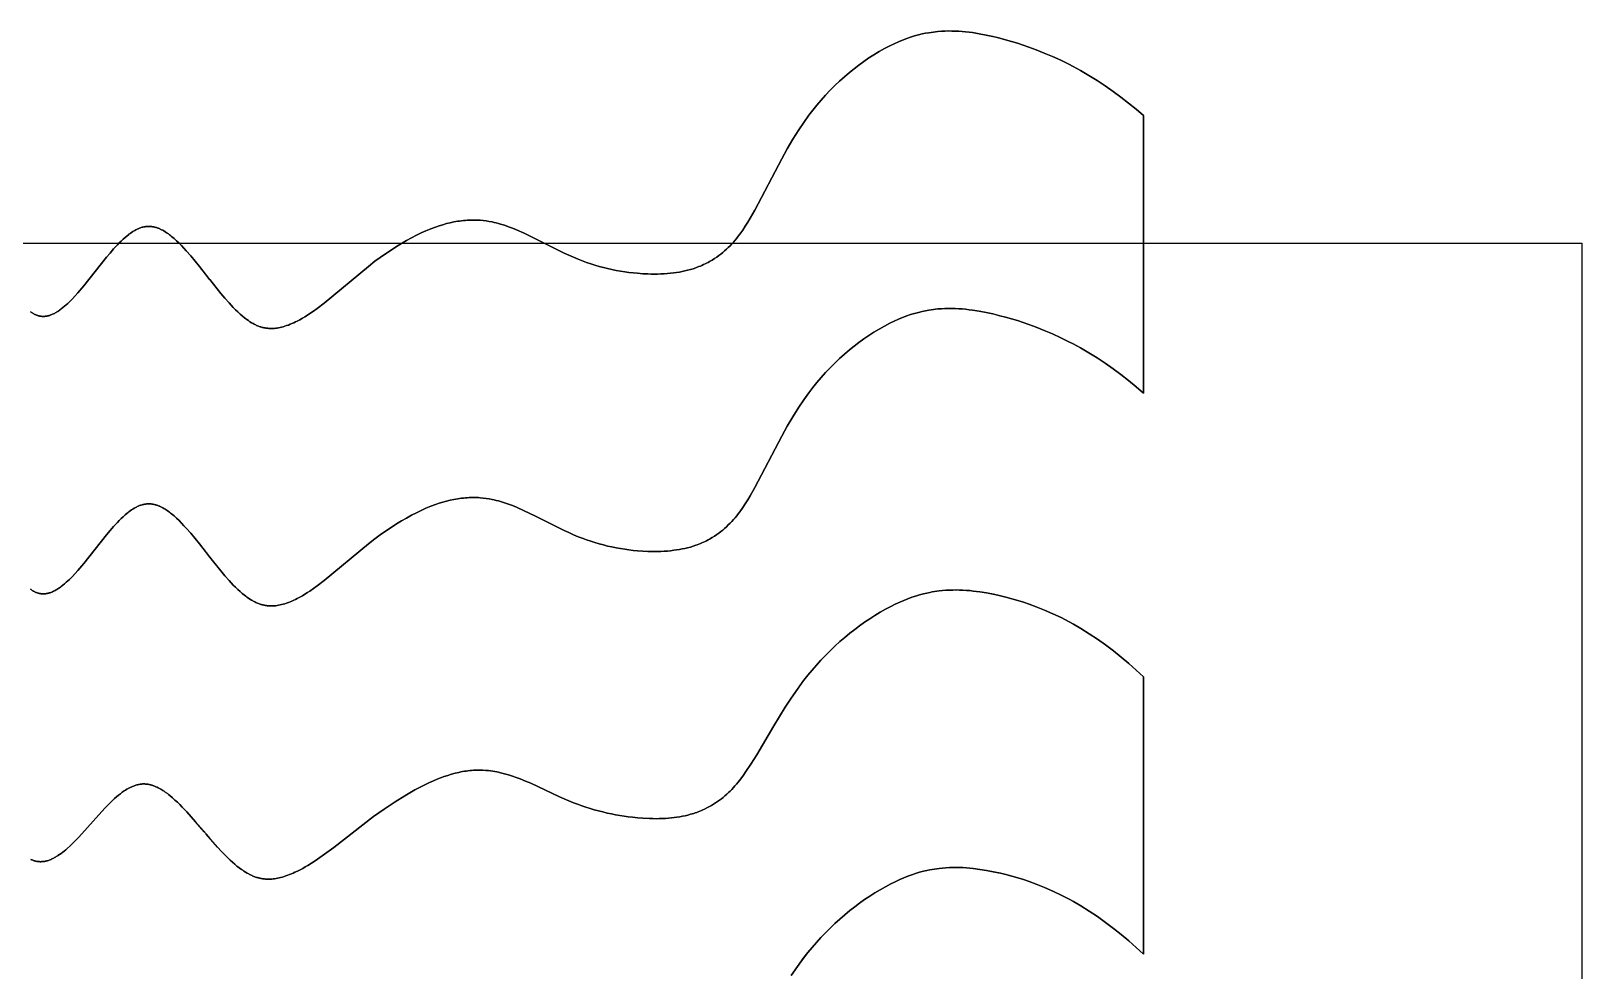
# Model space of a CAD drawing. Header units: feet. Extents: x 0 to 1.5, y 93.18 to 96.08.
# Drawn here: x 1.125 to 1.5, y 95.8239 to 96.0513 of the extents above; entities that cross this region are included whole.
import ezdxf

# ---------------------------------------------------------------- set-up
doc = ezdxf.new("R2010")
doc.units = ezdxf.units.FT
doc.header["$MEASUREMENT"] = 0
doc.layers.add('Default', color=7, linetype='Continuous', true_color=0x000000)

msp = doc.modelspace()

# ---------------------------------------------------------------- linework, layer by layer
at = {"layer": 'Default'}
for points in [[(1.12487, 95.98337), (1.125, 95.98327), (1.12514, 95.98318), (1.12527, 95.9831), (1.12541, 95.98301), (1.12554, 95.98293), (1.12565, 95.98287), (1.12578, 95.9828), (1.12591, 95.98274), (1.12604, 95.98268), (1.12618, 95.98262), (1.12631, 95.98256), (1.12645, 95.98251), (1.12659, 95.98246), (1.12673, 95.98242), (1.12683, 95.98239), (1.12694, 95.98237), (1.12704, 95.98234), (1.12715, 95.98232), (1.12726, 95.9823), (1.12737, 95.98229), (1.12747, 95.98227), (1.12758, 95.98226), (1.12769, 95.98225), (1.1278, 95.98225), (1.12791, 95.98225), (1.12802, 95.98225), (1.12812, 95.98225), (1.12823, 95.98226), (1.12834, 95.98226), (1.12845, 95.98227), (1.12856, 95.98229), (1.12867, 95.9823), (1.12878, 95.98232), (1.12888, 95.98234), (1.12899, 95.98236), (1.1291, 95.98238), (1.1292, 95.98241), (1.12931, 95.98244), (1.12941, 95.98247), (1.12952, 95.9825), (1.12962, 95.98253), (1.12982, 95.98261), (1.13003, 95.98268), (1.13023, 95.98277), (1.13044, 95.98287), (1.13065, 95.98297), (1.13086, 95.98308), (1.13107, 95.9832), (1.13128, 95.98333), (1.13149, 95.98346), (1.1317, 95.9836), (1.13191, 95.98374), (1.13211, 95.98389), (1.13232, 95.98404), (1.13273, 95.98436), (1.13313, 95.98469), (1.13352, 95.98504), (1.13391, 95.98539), (1.13428, 95.98575), (1.13501, 95.98648), (1.13568, 95.98721), (1.13631, 95.98791), (1.13776, 95.98962), (1.14326, 95.99654), (1.1441, 95.99755), (1.14498, 95.99856), (1.14588, 95.99954), (1.14634, 96.00001), (1.14681, 96.00047), (1.14728, 96.00091), (1.14775, 96.00133), (1.14822, 96.00173), (1.14845, 96.00192), (1.14869, 96.0021), (1.14899, 96.00233), (1.1493, 96.00254), (1.14962, 96.00275), (1.14995, 96.00295), (1.15013, 96.00305), (1.15031, 96.00315), (1.1505, 96.00325), (1.15069, 96.00334), (1.15088, 96.00343), (1.15107, 96.00351), (1.15126, 96.00359), (1.15146, 96.00366), (1.15166, 96.00373), (1.15186, 96.00379), (1.15206, 96.00385), (1.15226, 96.00389), (1.15247, 96.00393), (1.15257, 96.00395), (1.15268, 96.00397), (1.15278, 96.00398), (1.15289, 96.00399), (1.15299, 96.00401), (1.15317, 96.00402), (1.15332, 96.00402), (1.15348, 96.00403), (1.15363, 96.00402), (1.15379, 96.00402), (1.15394, 96.00401), (1.15409, 96.00399), (1.15425, 96.00397), (1.1544, 96.00395), (1.15456, 96.00392), (1.15472, 96.00389), (1.15488, 96.00385), (1.15504, 96.00381), (1.1552, 96.00376), (1.15535, 96.00372), (1.15551, 96.00366), (1.15566, 96.00361), (1.15581, 96.00355), (1.15596, 96.00349), (1.15611, 96.00343), (1.15626, 96.00336), (1.15655, 96.00322), (1.15684, 96.00307), (1.15712, 96.00291), (1.1574, 96.00274), (1.15768, 96.00257), (1.15795, 96.00238), (1.15822, 96.0022), (1.15848, 96.002), (1.15874, 96.00181), (1.15899, 96.0016), (1.1593, 96.00135), (1.1596, 96.00109), (1.16021, 96.00053), (1.16082, 95.99996), (1.16141, 95.99936), (1.16198, 95.99875), (1.16254, 95.99813), (1.16361, 95.9969), (1.1657, 95.99435), (1.16819, 95.99119), (1.16821, 95.99116), (1.16911, 95.99002), (1.17089, 95.9878), (1.17186, 95.98664), (1.17287, 95.9855), (1.17391, 95.98438), (1.17445, 95.98384), (1.17498, 95.98332), (1.17553, 95.98282), (1.17607, 95.98235), (1.17662, 95.9819), (1.1769, 95.98169), (1.17717, 95.98148), (1.17755, 95.98122), (1.17793, 95.98096), (1.17832, 95.98072), (1.17852, 95.9806), (1.17872, 95.98049), (1.17893, 95.98038), (1.17913, 95.98028), (1.17934, 95.98018), (1.17955, 95.98008), (1.17976, 95.97999), (1.17998, 95.97991), (1.18019, 95.97983), (1.18041, 95.97975), (1.18058, 95.9797), (1.18075, 95.97965), (1.18092, 95.9796), (1.18109, 95.97956), (1.18126, 95.97952), (1.18143, 95.97949), (1.1816, 95.97946), (1.18177, 95.97943), (1.18194, 95.9794), (1.18211, 95.97938), (1.18228, 95.97937), (1.18245, 95.97935), (1.18262, 95.97934), (1.18279, 95.97933), (1.18296, 95.97933), (1.18314, 95.97933), (1.18331, 95.97933), (1.18348, 95.97934), (1.18365, 95.97935), (1.18383, 95.97936), (1.18418, 95.97939), (1.18452, 95.97944), (1.18487, 95.9795), (1.18522, 95.97956), (1.18557, 95.97964), (1.18593, 95.97974), (1.18637, 95.97986), (1.18681, 95.98001), (1.18724, 95.98016), (1.18767, 95.98033), (1.1881, 95.98051), (1.18852, 95.9807), (1.18893, 95.9809), (1.18934, 95.9811), (1.18998, 95.98144), (1.1906, 95.98179), (1.19122, 95.98216), (1.19182, 95.98254), (1.19242, 95.98293), (1.1933, 95.98354), (1.19417, 95.98416), (1.19587, 95.98546), (1.20658, 95.99435), (1.20816, 95.99557), (1.20943, 95.99651), (1.21073, 95.99742), (1.21204, 95.9983), (1.21337, 95.99916), (1.21455, 95.99988), (1.21575, 96.00058), (1.21696, 96.00125), (1.21818, 96.00188), (1.21932, 96.00243), (1.22047, 96.00295), (1.22163, 96.00343), (1.22281, 96.00387), (1.22368, 96.00416), (1.22456, 96.00443), (1.22544, 96.00468), (1.22633, 96.0049), (1.22724, 96.00509), (1.22816, 96.00525), (1.22863, 96.00532), (1.22909, 96.00538), (1.22955, 96.00543), (1.23002, 96.00548), (1.23047, 96.00551), (1.23093, 96.00554), (1.23138, 96.00556), (1.23183, 96.00556), (1.23228, 96.00556), (1.23273, 96.00555), (1.23317, 96.00553), (1.23362, 96.0055), (1.23434, 96.00543), (1.23506, 96.00534), (1.23578, 96.00523), (1.23649, 96.00509), (1.23699, 96.00498), (1.23749, 96.00486), (1.23799, 96.00473), (1.23848, 96.00459), (1.23947, 96.00428), (1.24044, 96.00394), (1.24141, 96.00358), (1.24236, 96.00319), (1.24424, 96.00236), (1.24427, 96.00235), (1.24685, 96.00111), (1.25389, 95.99758), (1.25502, 95.99706), (1.25615, 95.99655), (1.25731, 95.99607), (1.25849, 95.99561), (1.25932, 95.9953), (1.26032, 95.99496), (1.26133, 95.99465), (1.26235, 95.99435), (1.26338, 95.99407), (1.26441, 95.99382), (1.26545, 95.99359), (1.26649, 95.99338), (1.26753, 95.9932), (1.26854, 95.99303), (1.26957, 95.99289), (1.27059, 95.99277), (1.27162, 95.99267), (1.27289, 95.99258), (1.27417, 95.99251), (1.27495, 95.99249), (1.27573, 95.99249), (1.27651, 95.9925), (1.27729, 95.99252), (1.27808, 95.99256), (1.27886, 95.99262), (1.27964, 95.99269), (1.28041, 95.99278), (1.28108, 95.99287), (1.28176, 95.99298), (1.28243, 95.99311), (1.2831, 95.99325), (1.28376, 95.99341), (1.28442, 95.99359), (1.28508, 95.99378), (1.28572, 95.994), (1.2861, 95.99413), (1.28648, 95.99428), (1.28686, 95.99443), (1.28723, 95.99459), (1.28761, 95.99476), (1.28797, 95.99493), (1.28834, 95.99511), (1.2887, 95.9953), (1.28906, 95.9955), (1.28968, 95.99586), (1.29028, 95.99624), (1.2908, 95.99658), (1.29129, 95.99694), (1.29178, 95.99731), (1.29225, 95.99769), (1.29271, 95.99809), (1.29316, 95.99849), (1.29359, 95.99891), (1.29402, 95.99933), (1.29443, 95.99977), (1.29484, 96.00022), (1.29523, 96.00068), (1.29562, 96.00114), (1.296, 96.00162), (1.29636, 96.0021), (1.29708, 96.0031), (1.29771, 96.00404), (1.29832, 96.005), (1.29891, 96.00597), (1.30004, 96.00796), (1.30651, 96.02038), (1.30784, 96.02277), (1.3092, 96.02509), (1.31063, 96.02738), (1.31183, 96.02917), (1.31306, 96.03089), (1.31401, 96.03214), (1.315, 96.03337), (1.31603, 96.03458), (1.3171, 96.03577), (1.3182, 96.03693), (1.31932, 96.03806), (1.32048, 96.03915), (1.32166, 96.04022), (1.32286, 96.04125), (1.324, 96.04216), (1.32516, 96.04305), (1.32634, 96.04392), (1.32755, 96.04475), (1.32879, 96.04554), (1.33004, 96.0463), (1.33132, 96.04702), (1.33261, 96.04769), (1.33367, 96.0482), (1.33475, 96.04868), (1.33574, 96.04909), (1.33674, 96.04947), (1.33767, 96.04978), (1.3386, 96.05007), (1.33955, 96.05033), (1.3405, 96.05056), (1.34127, 96.05072), (1.34205, 96.05086), (1.34261, 96.05095), (1.34317, 96.05103), (1.34373, 96.0511), (1.34429, 96.05115), (1.34513, 96.05122), (1.34596, 96.05126), (1.3468, 96.05128), (1.34763, 96.05127), (1.34847, 96.05125), (1.3493, 96.05121), (1.35014, 96.05115), (1.35097, 96.05108), (1.3518, 96.05098), (1.35263, 96.05088), (1.35428, 96.05062), (1.35592, 96.0503), (1.35793, 96.04986), (1.35928, 96.04953), (1.36063, 96.04917), (1.36206, 96.04877), (1.36348, 96.04833), (1.36488, 96.04787), (1.36628, 96.04739), (1.36799, 96.04676), (1.37, 96.04595), (1.37199, 96.0451), (1.37396, 96.04419), (1.37591, 96.04324), (1.37695, 96.0427), (1.37874, 96.04172), (1.38075, 96.04055), (1.38274, 96.03932), (1.38471, 96.03803), (1.38663, 96.03668), (1.38853, 96.03528), (1.39038, 96.03384), (1.39219, 96.03235), (1.39395, 96.03083)], [(1.39395, 96.03083), (1.39219, 96.03235), (1.39038, 96.03384), (1.38853, 96.03528), (1.38663, 96.03668), (1.38471, 96.03803), (1.38274, 96.03932), (1.38075, 96.04055), (1.37874, 96.04172), (1.37695, 96.0427), (1.37591, 96.04324), (1.37396, 96.04419), (1.37199, 96.0451), (1.37, 96.04595), (1.36799, 96.04676), (1.36628, 96.04739), (1.36488, 96.04787), (1.36348, 96.04833), (1.36206, 96.04877), (1.36063, 96.04917), (1.35928, 96.04953), (1.35755, 96.04995), (1.35592, 96.0503), (1.35428, 96.05062), (1.35263, 96.05088), (1.3518, 96.05098), (1.35097, 96.05108), (1.35014, 96.05115), (1.3493, 96.05121), (1.34847, 96.05125), (1.34763, 96.05127), (1.3468, 96.05128), (1.34596, 96.05126), (1.34513, 96.05122), (1.34429, 96.05115), (1.34373, 96.0511), (1.34317, 96.05103), (1.34261, 96.05095), (1.34205, 96.05086), (1.34127, 96.05072), (1.3405, 96.05056), (1.33955, 96.05033), (1.3386, 96.05007), (1.33767, 96.04978), (1.33674, 96.04947), (1.33574, 96.04909), (1.33475, 96.04868), (1.33367, 96.0482), (1.33261, 96.04769), (1.33132, 96.04702), (1.33004, 96.0463), (1.32879, 96.04554), (1.32755, 96.04475), (1.32634, 96.04392), (1.32516, 96.04305), (1.324, 96.04216), (1.32286, 96.04125), (1.32166, 96.04022), (1.32048, 96.03915), (1.31932, 96.03806), (1.3182, 96.03693), (1.3171, 96.03577), (1.31603, 96.03458), (1.315, 96.03337), (1.31401, 96.03214), (1.31306, 96.03089), (1.31183, 96.02917), (1.31063, 96.02738), (1.3092, 96.02509), (1.30784, 96.02277), (1.30651, 96.02038), (1.30004, 96.00796), (1.29891, 96.00597), (1.29832, 96.005), (1.29771, 96.00404), (1.29708, 96.0031), (1.29636, 96.0021), (1.296, 96.00162), (1.29562, 96.00114), (1.29523, 96.00068), (1.29484, 96.00022), (1.29443, 95.99977), (1.29402, 95.99933), (1.29359, 95.99891), (1.29316, 95.99849), (1.29271, 95.99809), (1.29225, 95.99769), (1.29178, 95.99731), (1.29129, 95.99694), (1.2908, 95.99658), (1.29028, 95.99624), (1.28968, 95.99586), (1.28906, 95.9955), (1.2887, 95.9953), (1.28834, 95.99511), (1.28797, 95.99493), (1.28761, 95.99476), (1.28723, 95.99459), (1.28686, 95.99443), (1.28648, 95.99428), (1.2861, 95.99413), (1.28572, 95.994), (1.28508, 95.99378), (1.28442, 95.99359), (1.28376, 95.99341), (1.2831, 95.99325), (1.28243, 95.99311), (1.28176, 95.99298), (1.28108, 95.99287), (1.28041, 95.99278), (1.27964, 95.99269), (1.27886, 95.99262), (1.27808, 95.99256), (1.27729, 95.99252), (1.27651, 95.9925), (1.27573, 95.99249), (1.27495, 95.99249), (1.27417, 95.99251), (1.27289, 95.99258), (1.27162, 95.99267), (1.27059, 95.99277), (1.26957, 95.99289), (1.26854, 95.99303), (1.26753, 95.9932), (1.26649, 95.99338), (1.26545, 95.99359), (1.26441, 95.99382), (1.26338, 95.99407), (1.26235, 95.99435), (1.26133, 95.99465), (1.26032, 95.99496), (1.25932, 95.9953), (1.25849, 95.99561), (1.25731, 95.99607), (1.25615, 95.99655), (1.25502, 95.99706), (1.25389, 95.99758), (1.24685, 96.00111), (1.24427, 96.00235), (1.24424, 96.00236), (1.24236, 96.00319), (1.24141, 96.00358), (1.24044, 96.00394), (1.23947, 96.00428), (1.23848, 96.00459), (1.23799, 96.00473), (1.23749, 96.00486), (1.23699, 96.00498), (1.23649, 96.00509), (1.23578, 96.00523), (1.23506, 96.00534), (1.23434, 96.00543), (1.23362, 96.0055), (1.23317, 96.00553), (1.23273, 96.00555), (1.23228, 96.00556), (1.23183, 96.00556), (1.23138, 96.00556), (1.23093, 96.00554), (1.23047, 96.00551), (1.23002, 96.00548), (1.22955, 96.00543), (1.22909, 96.00538), (1.22863, 96.00532), (1.22816, 96.00525), (1.22724, 96.00509), (1.22633, 96.0049), (1.22544, 96.00468), (1.22456, 96.00443), (1.22368, 96.00416), (1.22281, 96.00387), (1.22163, 96.00343), (1.22047, 96.00295), (1.21932, 96.00243), (1.21818, 96.00188), (1.21696, 96.00125), (1.21575, 96.00058), (1.21455, 95.99988), (1.21337, 95.99916), (1.21204, 95.9983), (1.21073, 95.99742), (1.20943, 95.99651), (1.20816, 95.99557), (1.20658, 95.99435), (1.19587, 95.98546), (1.19417, 95.98416), (1.1933, 95.98354), (1.19242, 95.98293), (1.19182, 95.98254), (1.19122, 95.98216), (1.1906, 95.98179), (1.18998, 95.98144), (1.18934, 95.9811), (1.18893, 95.9809), (1.18852, 95.9807), (1.1881, 95.98051), (1.18767, 95.98033), (1.18724, 95.98016), (1.18681, 95.98001), (1.18637, 95.97986), (1.18593, 95.97974), (1.18557, 95.97964), (1.18522, 95.97956), (1.18487, 95.9795), (1.18452, 95.97944), (1.18418, 95.97939), (1.18383, 95.97936), (1.18365, 95.97935), (1.18348, 95.97934), (1.18331, 95.97933), (1.18314, 95.97933), (1.18296, 95.97933), (1.18279, 95.97933), (1.18262, 95.97934), (1.18245, 95.97935), (1.18228, 95.97937), (1.18211, 95.97938), (1.18194, 95.9794), (1.18177, 95.97943), (1.1816, 95.97946), (1.18143, 95.97949), (1.18126, 95.97952), (1.18109, 95.97956), (1.18092, 95.9796), (1.18075, 95.97965), (1.18058, 95.9797), (1.18041, 95.97975), (1.18019, 95.97983), (1.17998, 95.97991), (1.17976, 95.97999), (1.17955, 95.98008), (1.17934, 95.98018), (1.17913, 95.98028), (1.17893, 95.98038), (1.17872, 95.98049), (1.17852, 95.9806), (1.17832, 95.98072), (1.17793, 95.98096), (1.17755, 95.98122), (1.17717, 95.98148), (1.1769, 95.98169), (1.17662, 95.9819), (1.17607, 95.98235), (1.17553, 95.98282), (1.17498, 95.98332), (1.17445, 95.98384), (1.17391, 95.98438), (1.17287, 95.9855), (1.17186, 95.98664), (1.17089, 95.9878), (1.16821, 95.99116), (1.16819, 95.99119), (1.16774, 95.99176), (1.1657, 95.99435), (1.16361, 95.9969), (1.16254, 95.99813), (1.16198, 95.99875), (1.16141, 95.99936), (1.16082, 95.99996), (1.16021, 96.00053), (1.1596, 96.00109), (1.1593, 96.00135), (1.15899, 96.0016), (1.15874, 96.00181), (1.15848, 96.002), (1.15822, 96.0022), (1.15795, 96.00238), (1.15768, 96.00257), (1.1574, 96.00274), (1.15712, 96.00291), (1.15684, 96.00307), (1.15655, 96.00322), (1.15626, 96.00336), (1.15611, 96.00343), (1.15596, 96.00349), (1.15581, 96.00355), (1.15566, 96.00361), (1.15551, 96.00366), (1.15535, 96.00372), (1.1552, 96.00376), (1.15504, 96.00381), (1.15488, 96.00385), (1.15472, 96.00389), (1.15456, 96.00392), (1.1544, 96.00395), (1.15425, 96.00397), (1.15409, 96.00399), (1.15394, 96.00401), (1.15379, 96.00402), (1.15363, 96.00402), (1.15348, 96.00403), (1.15332, 96.00402), (1.15317, 96.00402), (1.15299, 96.00401), (1.15289, 96.00399), (1.15278, 96.00398), (1.15268, 96.00397), (1.15257, 96.00395), (1.15247, 96.00393), (1.15226, 96.00389), (1.15206, 96.00385), (1.15186, 96.00379), (1.15166, 96.00373), (1.15146, 96.00366), (1.15126, 96.00359), (1.15107, 96.00351), (1.15088, 96.00343), (1.15069, 96.00334), (1.1505, 96.00325), (1.15031, 96.00315), (1.15013, 96.00305), (1.14995, 96.00295), (1.14962, 96.00275), (1.1493, 96.00254), (1.14899, 96.00233), (1.14869, 96.0021), (1.14845, 96.00192), (1.14822, 96.00173), (1.14775, 96.00133), (1.14728, 96.00091), (1.14681, 96.00047), (1.14634, 96.00001), (1.14588, 95.99954), (1.14498, 95.99856), (1.1441, 95.99755), (1.14326, 95.99654), (1.13776, 95.98962), (1.13631, 95.98791), (1.13568, 95.98721), (1.13501, 95.98648), (1.13428, 95.98575), (1.13391, 95.98539), (1.13352, 95.98504), (1.13313, 95.98469), (1.13273, 95.98436), (1.13232, 95.98404), (1.13211, 95.98389), (1.13191, 95.98374), (1.1317, 95.9836), (1.13149, 95.98346), (1.13128, 95.98333), (1.13107, 95.9832), (1.13086, 95.98308), (1.13065, 95.98297), (1.13044, 95.98287), (1.13023, 95.98277), (1.13003, 95.98268), (1.12982, 95.98261), (1.12962, 95.98253), (1.12952, 95.9825), (1.12941, 95.98247), (1.12931, 95.98244), (1.1292, 95.98241), (1.1291, 95.98238), (1.12899, 95.98236), (1.12888, 95.98234), (1.12878, 95.98232), (1.12867, 95.9823), (1.12856, 95.98229), (1.12845, 95.98227), (1.12834, 95.98226), (1.12823, 95.98226), (1.12812, 95.98225), (1.12802, 95.98225), (1.12791, 95.98225), (1.1278, 95.98225), (1.12769, 95.98225), (1.12758, 95.98226), (1.12747, 95.98227), (1.12737, 95.98229), (1.12726, 95.9823), (1.12715, 95.98232), (1.12704, 95.98234), (1.12694, 95.98237), (1.12683, 95.98239), (1.12673, 95.98242), (1.12659, 95.98246), (1.12645, 95.98251), (1.12631, 95.98256), (1.12618, 95.98262), (1.12604, 95.98268), (1.12591, 95.98274), (1.12578, 95.9828), (1.12565, 95.98287), (1.12554, 95.98293), (1.12541, 95.98301), (1.12527, 95.9831), (1.12514, 95.98318), (1.125, 95.98327), (1.12487, 95.98337)], [(1.39395, 95.96371), (1.39395, 96.03083)], [(1.39395, 96.03083), (1.39395, 95.96371)], [(1.12487, 95.91625), (1.125, 95.91616), (1.12514, 95.91607), (1.12527, 95.91598), (1.12541, 95.9159), (1.12554, 95.91582), (1.12565, 95.91576), (1.12578, 95.91569), (1.12591, 95.91563), (1.12604, 95.91556), (1.12618, 95.9155), (1.12631, 95.91545), (1.12645, 95.9154), (1.12659, 95.91535), (1.12673, 95.91531), (1.12683, 95.91528), (1.12694, 95.91525), (1.12704, 95.91523), (1.12715, 95.91521), (1.12726, 95.91519), (1.12737, 95.91517), (1.12747, 95.91516), (1.12758, 95.91515), (1.12769, 95.91514), (1.1278, 95.91514), (1.12791, 95.91513), (1.12802, 95.91513), (1.12812, 95.91514), (1.12823, 95.91514), (1.12834, 95.91515), (1.12845, 95.91516), (1.12856, 95.91517), (1.12867, 95.91519), (1.12878, 95.91521), (1.12888, 95.91523), (1.12899, 95.91525), (1.1291, 95.91527), (1.1292, 95.9153), (1.12931, 95.91533), (1.12941, 95.91536), (1.12952, 95.91539), (1.12962, 95.91542), (1.12982, 95.91549), (1.13003, 95.91557), (1.13023, 95.91566), (1.13044, 95.91575), (1.13065, 95.91586), (1.13086, 95.91597), (1.13107, 95.91609), (1.13128, 95.91622), (1.13149, 95.91635), (1.1317, 95.91649), (1.13191, 95.91663), (1.13211, 95.91678), (1.13232, 95.91693), (1.13273, 95.91725), (1.13313, 95.91758), (1.13352, 95.91793), (1.13391, 95.91828), (1.13428, 95.91864), (1.13501, 95.91937), (1.13568, 95.9201), (1.13631, 95.92079), (1.13776, 95.92251), (1.14326, 95.92943), (1.1441, 95.93044), (1.14498, 95.93144), (1.14588, 95.93243), (1.14634, 95.9329), (1.14681, 95.93336), (1.14728, 95.9338), (1.14775, 95.93422), (1.14822, 95.93462), (1.14845, 95.93481), (1.14869, 95.93499), (1.14899, 95.93521), (1.1493, 95.93543), (1.14962, 95.93564), (1.14995, 95.93584), (1.15013, 95.93594), (1.15031, 95.93604), (1.1505, 95.93614), (1.15069, 95.93623), (1.15088, 95.93632), (1.15107, 95.9364), (1.15126, 95.93648), (1.15146, 95.93655), (1.15166, 95.93662), (1.15186, 95.93668), (1.15206, 95.93673), (1.15226, 95.93678), (1.15247, 95.93682), (1.15257, 95.93684), (1.15268, 95.93686), (1.15278, 95.93687), (1.15289, 95.93688), (1.15299, 95.93689), (1.15317, 95.93691), (1.15332, 95.93691), (1.15348, 95.93691), (1.15363, 95.93691), (1.15379, 95.9369), (1.15394, 95.93689), (1.15409, 95.93688), (1.15425, 95.93686), (1.1544, 95.93684), (1.15456, 95.93681), (1.15472, 95.93677), (1.15488, 95.93674), (1.15504, 95.9367), (1.1552, 95.93665), (1.15535, 95.9366), (1.15551, 95.93655), (1.15566, 95.9365), (1.15581, 95.93644), (1.15596, 95.93638), (1.15611, 95.93631), (1.15626, 95.93625), (1.15655, 95.93611), (1.15684, 95.93595), (1.15712, 95.9358), (1.1574, 95.93563), (1.15768, 95.93545), (1.15795, 95.93527), (1.15822, 95.93508), (1.15848, 95.93489), (1.15874, 95.93469), (1.15899, 95.93449), (1.1593, 95.93424), (1.1596, 95.93397), (1.16021, 95.93342), (1.16082, 95.93284), (1.16141, 95.93225), (1.16198, 95.93163), (1.16254, 95.93102), (1.16361, 95.92979), (1.1657, 95.92724), (1.16819, 95.92408), (1.16821, 95.92405), (1.16911, 95.92291), (1.17089, 95.92068), (1.17186, 95.91953), (1.17287, 95.91838), (1.17391, 95.91727), (1.17445, 95.91673), (1.17498, 95.91621), (1.17553, 95.91571), (1.17607, 95.91524), (1.17662, 95.91479), (1.1769, 95.91458), (1.17717, 95.91437), (1.17755, 95.91411), (1.17793, 95.91385), (1.17832, 95.91361), (1.17852, 95.91349), (1.17872, 95.91338), (1.17893, 95.91327), (1.17913, 95.91317), (1.17934, 95.91307), (1.17955, 95.91297), (1.17976, 95.91288), (1.17998, 95.91279), (1.18019, 95.91271), (1.18041, 95.91264), (1.18058, 95.91259), (1.18075, 95.91254), (1.18092, 95.91249), (1.18109, 95.91245), (1.18126, 95.91241), (1.18143, 95.91237), (1.1816, 95.91234), (1.18177, 95.91232), (1.18194, 95.91229), (1.18211, 95.91227), (1.18228, 95.91225), (1.18245, 95.91224), (1.18262, 95.91223), (1.18279, 95.91222), (1.18296, 95.91222), (1.18314, 95.91222), (1.18331, 95.91222), (1.18348, 95.91223), (1.18365, 95.91223), (1.18383, 95.91225), (1.18418, 95.91228), (1.18452, 95.91233), (1.18487, 95.91238), (1.18522, 95.91245), (1.18557, 95.91253), (1.18593, 95.91262), (1.18637, 95.91275), (1.18681, 95.91289), (1.18724, 95.91305), (1.18767, 95.91322), (1.1881, 95.9134), (1.18852, 95.91359), (1.18893, 95.91379), (1.18934, 95.91399), (1.18998, 95.91433), (1.1906, 95.91468), (1.19122, 95.91505), (1.19182, 95.91543), (1.19242, 95.91582), (1.1933, 95.91642), (1.19417, 95.91705), (1.19587, 95.91835), (1.20658, 95.92724), (1.20816, 95.92846), (1.20943, 95.9294), (1.21073, 95.93031), (1.21204, 95.93119), (1.21337, 95.93204), (1.21455, 95.93277), (1.21575, 95.93346), (1.21696, 95.93413), (1.21818, 95.93477), (1.21932, 95.93532), (1.22047, 95.93584), (1.22163, 95.93632), (1.22281, 95.93676), (1.22368, 95.93705), (1.22456, 95.93732), (1.22544, 95.93756), (1.22633, 95.93778), (1.22724, 95.93798), (1.22816, 95.93814), (1.22863, 95.93821), (1.22909, 95.93827), (1.22955, 95.93832), (1.23002, 95.93837), (1.23047, 95.9384), (1.23093, 95.93843), (1.23138, 95.93844), (1.23183, 95.93845), (1.23228, 95.93845), (1.23273, 95.93844), (1.23317, 95.93842), (1.23362, 95.93839), (1.23434, 95.93832), (1.23506, 95.93823), (1.23578, 95.93812), (1.23649, 95.93798), (1.23699, 95.93787), (1.23749, 95.93775), (1.23799, 95.93762), (1.23848, 95.93748), (1.23947, 95.93717), (1.24044, 95.93683), (1.24141, 95.93647), (1.24236, 95.93608), (1.24424, 95.93525), (1.24427, 95.93524), (1.24685, 95.934), (1.25389, 95.93047), (1.25502, 95.92995), (1.25615, 95.92944), (1.25731, 95.92896), (1.25849, 95.92849), (1.25932, 95.92819), (1.26032, 95.92785), (1.26133, 95.92753), (1.26235, 95.92724), (1.26338, 95.92696), (1.26441, 95.92671), (1.26545, 95.92648), (1.26649, 95.92627), (1.26753, 95.92608), (1.26854, 95.92592), (1.26957, 95.92578), (1.27059, 95.92566), (1.27162, 95.92556), (1.27289, 95.92546), (1.27417, 95.9254), (1.27495, 95.92538), (1.27573, 95.92538), (1.27651, 95.92538), (1.27729, 95.92541), (1.27808, 95.92545), (1.27886, 95.9255), (1.27964, 95.92558), (1.28041, 95.92567), (1.28108, 95.92576), (1.28176, 95.92587), (1.28243, 95.926), (1.2831, 95.92614), (1.28376, 95.9263), (1.28442, 95.92647), (1.28508, 95.92667), (1.28572, 95.92688), (1.2861, 95.92702), (1.28648, 95.92716), (1.28686, 95.92732), (1.28723, 95.92748), (1.28761, 95.92764), (1.28797, 95.92782), (1.28834, 95.928), (1.2887, 95.92819), (1.28906, 95.92839), (1.28968, 95.92874), (1.29028, 95.92912), (1.2908, 95.92947), (1.29129, 95.92983), (1.29178, 95.9302), (1.29225, 95.93058), (1.29271, 95.93097), (1.29316, 95.93138), (1.29359, 95.9318), (1.29402, 95.93222), (1.29443, 95.93266), (1.29484, 95.93311), (1.29523, 95.93356), (1.29562, 95.93403), (1.296, 95.93451), (1.29636, 95.93499), (1.29708, 95.93599), (1.29771, 95.93693), (1.29832, 95.93788), (1.29891, 95.93885), (1.30004, 95.94084), (1.30651, 95.95327), (1.30784, 95.95566), (1.3092, 95.95798), (1.31063, 95.96026), (1.31183, 95.96206), (1.31306, 95.96377), (1.31401, 95.96503), (1.315, 95.96626), (1.31603, 95.96747), (1.3171, 95.96866), (1.3182, 95.96982), (1.31932, 95.97094), (1.32048, 95.97204), (1.32166, 95.97311), (1.32286, 95.97414), (1.324, 95.97505), (1.32516, 95.97594), (1.32634, 95.9768), (1.32755, 95.97763), (1.32879, 95.97843), (1.33004, 95.97919), (1.33132, 95.97991), (1.33261, 95.98058), (1.33367, 95.98109), (1.33475, 95.98157), (1.33574, 95.98198), (1.33674, 95.98235), (1.33767, 95.98267), (1.3386, 95.98296), (1.33955, 95.98322), (1.3405, 95.98345), (1.34127, 95.98361), (1.34205, 95.98375), (1.34261, 95.98384), (1.34317, 95.98392), (1.34373, 95.98398), (1.34429, 95.98404), (1.34513, 95.9841), (1.34596, 95.98414), (1.3468, 95.98416), (1.34763, 95.98416), (1.34847, 95.98414), (1.3493, 95.9841), (1.35014, 95.98404), (1.35097, 95.98396), (1.3518, 95.98387), (1.35263, 95.98376), (1.35428, 95.9835), (1.35592, 95.98319), (1.35793, 95.98275), (1.35928, 95.98242), (1.36063, 95.98206), (1.36206, 95.98165), (1.36348, 95.98122), (1.36488, 95.98076), (1.36628, 95.98027), (1.36799, 95.97964), (1.37, 95.97884), (1.37199, 95.97799), (1.37396, 95.97708), (1.37591, 95.97612), (1.37695, 95.97559), (1.37874, 95.97461), (1.38075, 95.97344), (1.38274, 95.9722), (1.38471, 95.97091), (1.38663, 95.96957), (1.38853, 95.96817), (1.39038, 95.96673), (1.39219, 95.96524), (1.39395, 95.96371)], [(1.39395, 95.96371), (1.39219, 95.96524), (1.39038, 95.96673), (1.38853, 95.96817), (1.38663, 95.96957), (1.38471, 95.97091), (1.38274, 95.9722), (1.38075, 95.97344), (1.37874, 95.97461), (1.37695, 95.97559), (1.37591, 95.97612), (1.37396, 95.97708), (1.37199, 95.97799), (1.37, 95.97884), (1.36799, 95.97964), (1.36628, 95.98027), (1.36488, 95.98076), (1.36348, 95.98122), (1.36206, 95.98165), (1.36063, 95.98206), (1.35928, 95.98242), (1.35755, 95.98284), (1.35592, 95.98319), (1.35428, 95.9835), (1.35263, 95.98376), (1.3518, 95.98387), (1.35097, 95.98396), (1.35014, 95.98404), (1.3493, 95.9841), (1.34847, 95.98414), (1.34763, 95.98416), (1.3468, 95.98416), (1.34596, 95.98414), (1.34513, 95.9841), (1.34429, 95.98404), (1.34373, 95.98398), (1.34317, 95.98392), (1.34261, 95.98384), (1.34205, 95.98375), (1.34127, 95.98361), (1.3405, 95.98345), (1.33955, 95.98322), (1.3386, 95.98296), (1.33767, 95.98267), (1.33674, 95.98235), (1.33574, 95.98198), (1.33475, 95.98157), (1.33367, 95.98109), (1.33261, 95.98058), (1.33132, 95.97991), (1.33004, 95.97919), (1.32879, 95.97843), (1.32755, 95.97763), (1.32634, 95.9768), (1.32516, 95.97594), (1.324, 95.97505), (1.32286, 95.97414), (1.32166, 95.97311), (1.32048, 95.97204), (1.31932, 95.97094), (1.3182, 95.96982), (1.3171, 95.96866), (1.31603, 95.96747), (1.315, 95.96626), (1.31401, 95.96503), (1.31306, 95.96377), (1.31183, 95.96206), (1.31063, 95.96026), (1.3092, 95.95798), (1.30784, 95.95566), (1.30651, 95.95327), (1.30004, 95.94084), (1.29891, 95.93885), (1.29832, 95.93788), (1.29771, 95.93693), (1.29708, 95.93599), (1.29636, 95.93499), (1.296, 95.93451), (1.29562, 95.93403), (1.29523, 95.93356), (1.29484, 95.93311), (1.29443, 95.93266), (1.29402, 95.93222), (1.29359, 95.9318), (1.29316, 95.93138), (1.29271, 95.93097), (1.29225, 95.93058), (1.29178, 95.9302), (1.29129, 95.92983), (1.2908, 95.92947), (1.29028, 95.92912), (1.28968, 95.92874), (1.28906, 95.92839), (1.2887, 95.92819), (1.28834, 95.928), (1.28797, 95.92782), (1.28761, 95.92764), (1.28723, 95.92748), (1.28686, 95.92732), (1.28648, 95.92716), (1.2861, 95.92702), (1.28572, 95.92688), (1.28508, 95.92667), (1.28442, 95.92647), (1.28376, 95.9263), (1.2831, 95.92614), (1.28243, 95.926), (1.28176, 95.92587), (1.28108, 95.92576), (1.28041, 95.92567), (1.27964, 95.92558), (1.27886, 95.9255), (1.27808, 95.92545), (1.27729, 95.92541), (1.27651, 95.92538), (1.27573, 95.92538), (1.27495, 95.92538), (1.27417, 95.9254), (1.27289, 95.92546), (1.27162, 95.92556), (1.27059, 95.92566), (1.26957, 95.92578), (1.26854, 95.92592), (1.26753, 95.92608), (1.26649, 95.92627), (1.26545, 95.92648), (1.26441, 95.92671), (1.26338, 95.92696), (1.26235, 95.92724), (1.26133, 95.92753), (1.26032, 95.92785), (1.25932, 95.92819), (1.25849, 95.92849), (1.25731, 95.92896), (1.25615, 95.92944), (1.25502, 95.92995), (1.25389, 95.93047), (1.24685, 95.934), (1.24427, 95.93524), (1.24424, 95.93525), (1.24236, 95.93608), (1.24141, 95.93647), (1.24044, 95.93683), (1.23947, 95.93717), (1.23848, 95.93748), (1.23799, 95.93762), (1.23749, 95.93775), (1.23699, 95.93787), (1.23649, 95.93798), (1.23578, 95.93812), (1.23506, 95.93823), (1.23434, 95.93832), (1.23362, 95.93839), (1.23317, 95.93842), (1.23273, 95.93844), (1.23228, 95.93845), (1.23183, 95.93845), (1.23138, 95.93844), (1.23093, 95.93843), (1.23047, 95.9384), (1.23002, 95.93837), (1.22955, 95.93832), (1.22909, 95.93827), (1.22863, 95.93821), (1.22816, 95.93814), (1.22724, 95.93798), (1.22633, 95.93778), (1.22544, 95.93756), (1.22456, 95.93732), (1.22368, 95.93705), (1.22281, 95.93676), (1.22163, 95.93632), (1.22047, 95.93584), (1.21932, 95.93532), (1.21818, 95.93477), (1.21696, 95.93413), (1.21575, 95.93346), (1.21455, 95.93277), (1.21337, 95.93204), (1.21204, 95.93119), (1.21073, 95.93031), (1.20943, 95.9294), (1.20816, 95.92846), (1.20658, 95.92724), (1.19587, 95.91835), (1.19417, 95.91705), (1.1933, 95.91642), (1.19242, 95.91582), (1.19182, 95.91543), (1.19122, 95.91505), (1.1906, 95.91468), (1.18998, 95.91433), (1.18934, 95.91399), (1.18893, 95.91379), (1.18852, 95.91359), (1.1881, 95.9134), (1.18767, 95.91322), (1.18724, 95.91305), (1.18681, 95.91289), (1.18637, 95.91275), (1.18593, 95.91262), (1.18557, 95.91253), (1.18522, 95.91245), (1.18487, 95.91238), (1.18452, 95.91233), (1.18418, 95.91228), (1.18383, 95.91225), (1.18365, 95.91223), (1.18348, 95.91223), (1.18331, 95.91222), (1.18314, 95.91222), (1.18296, 95.91222), (1.18279, 95.91222), (1.18262, 95.91223), (1.18245, 95.91224), (1.18228, 95.91225), (1.18211, 95.91227), (1.18194, 95.91229), (1.18177, 95.91232), (1.1816, 95.91234), (1.18143, 95.91237), (1.18126, 95.91241), (1.18109, 95.91245), (1.18092, 95.91249), (1.18075, 95.91254), (1.18058, 95.91259), (1.18041, 95.91264), (1.18019, 95.91271), (1.17998, 95.91279), (1.17976, 95.91288), (1.17955, 95.91297), (1.17934, 95.91307), (1.17913, 95.91317), (1.17893, 95.91327), (1.17872, 95.91338), (1.17852, 95.91349), (1.17832, 95.91361), (1.17793, 95.91385), (1.17755, 95.91411), (1.17717, 95.91437), (1.1769, 95.91458), (1.17662, 95.91479), (1.17607, 95.91524), (1.17553, 95.91571), (1.17498, 95.91621), (1.17445, 95.91673), (1.17391, 95.91727), (1.17287, 95.91838), (1.17186, 95.91953), (1.17089, 95.92068), (1.16821, 95.92405), (1.16819, 95.92408), (1.16774, 95.92465), (1.1657, 95.92724), (1.16361, 95.92979), (1.16254, 95.93102), (1.16198, 95.93163), (1.16141, 95.93225), (1.16082, 95.93284), (1.16021, 95.93342), (1.1596, 95.93397), (1.1593, 95.93424), (1.15899, 95.93449), (1.15874, 95.93469), (1.15848, 95.93489), (1.15822, 95.93508), (1.15795, 95.93527), (1.15768, 95.93545), (1.1574, 95.93563), (1.15712, 95.9358), (1.15684, 95.93595), (1.15655, 95.93611), (1.15626, 95.93625), (1.15611, 95.93631), (1.15596, 95.93638), (1.15581, 95.93644), (1.15566, 95.9365), (1.15551, 95.93655), (1.15535, 95.9366), (1.1552, 95.93665), (1.15504, 95.9367), (1.15488, 95.93674), (1.15472, 95.93677), (1.15456, 95.93681), (1.1544, 95.93684), (1.15425, 95.93686), (1.15409, 95.93688), (1.15394, 95.93689), (1.15379, 95.9369), (1.15363, 95.93691), (1.15348, 95.93691), (1.15332, 95.93691), (1.15317, 95.93691), (1.15299, 95.93689), (1.15289, 95.93688), (1.15278, 95.93687), (1.15268, 95.93686), (1.15257, 95.93684), (1.15247, 95.93682), (1.15226, 95.93678), (1.15206, 95.93673), (1.15186, 95.93668), (1.15166, 95.93662), (1.15146, 95.93655), (1.15126, 95.93648), (1.15107, 95.9364), (1.15088, 95.93632), (1.15069, 95.93623), (1.1505, 95.93614), (1.15031, 95.93604), (1.15013, 95.93594), (1.14995, 95.93584), (1.14962, 95.93564), (1.1493, 95.93543), (1.14899, 95.93521), (1.14869, 95.93499), (1.14845, 95.93481), (1.14822, 95.93462), (1.14775, 95.93422), (1.14728, 95.9338), (1.14681, 95.93336), (1.14634, 95.9329), (1.14588, 95.93243), (1.14498, 95.93144), (1.1441, 95.93044), (1.14326, 95.92943), (1.13776, 95.92251), (1.13631, 95.92079), (1.13568, 95.9201), (1.13501, 95.91937), (1.13428, 95.91864), (1.13391, 95.91828), (1.13352, 95.91793), (1.13313, 95.91758), (1.13273, 95.91725), (1.13232, 95.91693), (1.13211, 95.91678), (1.13191, 95.91663), (1.1317, 95.91649), (1.13149, 95.91635), (1.13128, 95.91622), (1.13107, 95.91609), (1.13086, 95.91597), (1.13065, 95.91586), (1.13044, 95.91575), (1.13023, 95.91566), (1.13003, 95.91557), (1.12982, 95.91549), (1.12962, 95.91542), (1.12952, 95.91539), (1.12941, 95.91536), (1.12931, 95.91533), (1.1292, 95.9153), (1.1291, 95.91527), (1.12899, 95.91525), (1.12888, 95.91523), (1.12878, 95.91521), (1.12867, 95.91519), (1.12856, 95.91517), (1.12845, 95.91516), (1.12834, 95.91515), (1.12823, 95.91514), (1.12812, 95.91514), (1.12802, 95.91513), (1.12791, 95.91513), (1.1278, 95.91514), (1.12769, 95.91514), (1.12758, 95.91515), (1.12747, 95.91516), (1.12737, 95.91517), (1.12726, 95.91519), (1.12715, 95.91521), (1.12704, 95.91523), (1.12694, 95.91525), (1.12683, 95.91528), (1.12673, 95.91531), (1.12659, 95.91535), (1.12645, 95.9154), (1.12631, 95.91545), (1.12618, 95.9155), (1.12604, 95.91556), (1.12591, 95.91563), (1.12578, 95.91569), (1.12565, 95.91576), (1.12554, 95.91582), (1.12541, 95.9159), (1.12527, 95.91598), (1.12514, 95.91607), (1.125, 95.91616), (1.12487, 95.91625)], [(1.12499, 95.8509), (1.12513, 95.85083), (1.12528, 95.85077), (1.12542, 95.85071), (1.12552, 95.85067), (1.12563, 95.85063), (1.12574, 95.8506), (1.12584, 95.85056), (1.12595, 95.85053), (1.12606, 95.8505), (1.12617, 95.85048), (1.12627, 95.85046), (1.12638, 95.85043), (1.12649, 95.85042), (1.1266, 95.8504), (1.1267, 95.85039), (1.12681, 95.85037), (1.12692, 95.85036), (1.12703, 95.85036), (1.12714, 95.85035), (1.12724, 95.85035), (1.12735, 95.85035), (1.12746, 95.85035), (1.12757, 95.85036), (1.12768, 95.85036), (1.12779, 95.85037), (1.12789, 95.85038), (1.128, 95.85039), (1.12811, 95.85041), (1.12822, 95.85043), (1.12833, 95.85044), (1.12844, 95.85047), (1.12855, 95.85049), (1.12876, 95.85054), (1.12898, 95.8506), (1.1292, 95.85067), (1.12942, 95.85075), (1.12964, 95.85083), (1.12986, 95.85092), (1.13007, 95.85101), (1.13029, 95.85112), (1.1305, 95.85122), (1.13071, 95.85133), (1.13092, 95.85145), (1.13112, 95.85157), (1.13132, 95.85169), (1.13152, 95.85182), (1.13191, 95.85208), (1.13229, 95.85235), (1.13266, 95.85263), (1.13302, 95.85292), (1.13339, 95.85322), (1.13374, 95.85353), (1.13444, 95.85416), (1.13512, 95.8548), (1.13585, 95.85554), (1.13658, 95.8563), (1.14211, 95.86247), (1.14296, 95.86339), (1.14384, 95.86429), (1.14474, 95.86518), (1.1452, 95.8656), (1.14567, 95.86601), (1.14613, 95.86641), (1.1466, 95.86678), (1.14707, 95.86714), (1.14731, 95.86731), (1.14754, 95.86747), (1.14785, 95.86767), (1.14816, 95.86787), (1.14848, 95.86805), (1.14881, 95.86823), (1.14899, 95.86832), (1.14918, 95.86841), (1.14937, 95.8685), (1.14956, 95.86858), (1.14976, 95.86866), (1.14995, 95.86873), (1.15015, 95.8688), (1.15035, 95.86887), (1.15055, 95.86892), (1.15075, 95.86898), (1.15095, 95.86902), (1.15116, 95.86906), (1.15136, 95.86909), (1.15157, 95.86912), (1.15178, 95.86914), (1.15199, 95.86915), (1.15206, 95.86916), (1.15222, 95.86916), (1.15238, 95.86916), (1.15253, 95.86915), (1.15269, 95.86914), (1.15285, 95.86913), (1.153, 95.86911), (1.15316, 95.86909), (1.15331, 95.86907), (1.15347, 95.86904), (1.15363, 95.86901), (1.15379, 95.86897), (1.15395, 95.86893), (1.15411, 95.86889), (1.15427, 95.86884), (1.15442, 95.86879), (1.15458, 95.86874), (1.15473, 95.86868), (1.15488, 95.86862), (1.15518, 95.86849), (1.15548, 95.86836), (1.15578, 95.86822), (1.15606, 95.86806), (1.15635, 95.8679), (1.15663, 95.86774), (1.1569, 95.86756), (1.15718, 95.86738), (1.15745, 95.8672), (1.15797, 95.86681), (1.15828, 95.86658), (1.15859, 95.86633), (1.15921, 95.86581), (1.15981, 95.86527), (1.16041, 95.86472), (1.16099, 95.86415), (1.16156, 95.86357), (1.16265, 95.86242), (1.16479, 95.86002), (1.16734, 95.85706), (1.16736, 95.85703), (1.16827, 95.85597), (1.1701, 95.85389), (1.17109, 95.85282), (1.17211, 95.85176), (1.17263, 95.85124), (1.17317, 95.85074), (1.1737, 95.85024), (1.17425, 95.84977), (1.17479, 95.84931), (1.17535, 95.84887), (1.1759, 95.84847), (1.17618, 95.84827), (1.17646, 95.84808), (1.17684, 95.84784), (1.17723, 95.8476), (1.17763, 95.84738), (1.17783, 95.84728), (1.17804, 95.84717), (1.17824, 95.84707), (1.17845, 95.84698), (1.17866, 95.84689), (1.17887, 95.8468), (1.17909, 95.84672), (1.1793, 95.84664), (1.17952, 95.84657), (1.17973, 95.8465), (1.17991, 95.84646), (1.18008, 95.84641), (1.18025, 95.84637), (1.18042, 95.84633), (1.18059, 95.8463), (1.18076, 95.84627), (1.18094, 95.84624), (1.18111, 95.84621), (1.18128, 95.84619), (1.18145, 95.84618), (1.18163, 95.84616), (1.1818, 95.84615), (1.18197, 95.84614), (1.18215, 95.84613), (1.1825, 95.84613), (1.18285, 95.84614), (1.1832, 95.84616), (1.18355, 95.8462), (1.1839, 95.84624), (1.18426, 95.8463), (1.18461, 95.84636), (1.18497, 95.84644), (1.18532, 95.84652), (1.18577, 95.84664), (1.18621, 95.84677), (1.18665, 95.84692), (1.18709, 95.84707), (1.18752, 95.84723), (1.18795, 95.84741), (1.18837, 95.84759), (1.18879, 95.84778), (1.18943, 95.84809), (1.19006, 95.84841), (1.19069, 95.84874), (1.19131, 95.84909), (1.19191, 95.84944), (1.1928, 95.85), (1.19368, 95.85057), (1.19541, 95.85176), (1.19819, 95.85382), (1.20783, 95.86127), (1.2104, 95.86309), (1.21303, 95.86484), (1.21538, 95.86631), (1.21658, 95.86702), (1.21778, 95.86771), (1.2189, 95.86831), (1.22003, 95.86889), (1.22117, 95.86944), (1.22233, 95.86995), (1.22317, 95.8703), (1.22403, 95.87064), (1.22489, 95.87095), (1.22576, 95.87123), (1.22664, 95.8715), (1.22754, 95.87174), (1.22844, 95.87195), (1.22889, 95.87205), (1.22935, 95.87213), (1.22978, 95.87221), (1.23022, 95.87227), (1.23065, 95.87233), (1.23109, 95.87238), (1.23153, 95.87243), (1.23197, 95.87246), (1.23241, 95.87248), (1.23285, 95.8725), (1.23355, 95.8725), (1.23425, 95.87248), (1.23495, 95.87244), (1.23564, 95.87238), (1.23613, 95.87232), (1.23662, 95.87224), (1.23711, 95.87216), (1.23759, 95.87207), (1.23807, 95.87197), (1.23855, 95.87186), (1.2395, 95.87162), (1.24044, 95.87134), (1.24138, 95.87104), (1.24231, 95.87072), (1.24323, 95.87037), (1.24325, 95.87036), (1.24453, 95.86985), (1.24581, 95.86931), (1.2528, 95.86608), (1.25503, 95.8651), (1.25618, 95.86463), (1.25735, 95.86418), (1.25818, 95.86388), (1.25918, 95.86354), (1.26018, 95.86322), (1.2612, 95.86292), (1.26222, 95.86264), (1.26325, 95.86238), (1.26429, 95.86213), (1.26532, 95.86191), (1.26635, 95.86171), (1.26737, 95.86153), (1.26838, 95.86137), (1.2694, 95.86122), (1.27042, 95.8611), (1.27169, 95.86097), (1.27296, 95.86087), (1.27456, 95.86079), (1.27535, 95.86077), (1.27613, 95.86076), (1.27691, 95.86077), (1.27767, 95.86079), (1.27843, 95.86083), (1.27917, 95.86089), (1.27984, 95.86095), (1.28051, 95.86102), (1.28117, 95.86112), (1.28184, 95.86122), (1.2825, 95.86134), (1.28316, 95.86148), (1.28382, 95.86164), (1.28446, 95.86181), (1.28484, 95.86192), (1.28522, 95.86203), (1.2856, 95.86216), (1.28597, 95.86229), (1.28634, 95.86243), (1.28671, 95.86257), (1.28708, 95.86272), (1.28745, 95.86288), (1.28781, 95.86305), (1.28843, 95.86335), (1.28903, 95.86367), (1.28954, 95.86395), (1.29004, 95.86425), (1.29053, 95.86456), (1.291, 95.86489), (1.29147, 95.86522), (1.29192, 95.86556), (1.29236, 95.86592), (1.29279, 95.86628), (1.29321, 95.86666), (1.29363, 95.86705), (1.29403, 95.86745), (1.29443, 95.86785), (1.29482, 95.86827), (1.29521, 95.8687), (1.29558, 95.86914), (1.29596, 95.86959), (1.29661, 95.87043), (1.29725, 95.87128), (1.29786, 95.87215), (1.29905, 95.87394), (1.30047, 95.87623), (1.30457, 95.88318), (1.30735, 95.88772), (1.3088, 95.88994), (1.31031, 95.89212), (1.31189, 95.89427), (1.31286, 95.8955), (1.31385, 95.89671), (1.3149, 95.89792), (1.31597, 95.8991), (1.31708, 95.90026), (1.31821, 95.90139), (1.31937, 95.9025), (1.32056, 95.90358), (1.32177, 95.90462), (1.323, 95.90564), (1.32415, 95.90654), (1.32534, 95.90743), (1.32655, 95.90829), (1.32778, 95.90913), (1.32903, 95.90993), (1.3303, 95.91069), (1.33159, 95.91142), (1.33289, 95.91211), (1.33396, 95.91264), (1.33504, 95.91314), (1.33603, 95.91356), (1.33703, 95.91396), (1.33796, 95.9143), (1.33889, 95.91461), (1.33984, 95.91489), (1.34079, 95.91514), (1.34156, 95.91533), (1.34233, 95.91549), (1.34288, 95.91559), (1.34344, 95.91568), (1.344, 95.91577), (1.34455, 95.91584), (1.34538, 95.91593), (1.34621, 95.91599), (1.34704, 95.91604), (1.34786, 95.91606), (1.34869, 95.91607), (1.34951, 95.91605), (1.35033, 95.91602), (1.35115, 95.91597), (1.35197, 95.91591), (1.35279, 95.91582), (1.35442, 95.91561), (1.35605, 95.91535), (1.35805, 95.91496), (1.35939, 95.91467), (1.36073, 95.91434), (1.36215, 95.91397), (1.36356, 95.91356), (1.36496, 95.91312), (1.36635, 95.91265), (1.36805, 95.91202), (1.37007, 95.9112), (1.37207, 95.91032), (1.37404, 95.90938), (1.37598, 95.90837), (1.37702, 95.9078), (1.37882, 95.90676), (1.38084, 95.9055), (1.38283, 95.90418), (1.38479, 95.90279), (1.38671, 95.90135), (1.38859, 95.89985), (1.39043, 95.8983), (1.39222, 95.89671), (1.39395, 95.89509)], [(1.39395, 95.89509), (1.39222, 95.89671), (1.39043, 95.8983), (1.38859, 95.89985), (1.38671, 95.90135), (1.38479, 95.90279), (1.38283, 95.90418), (1.38084, 95.9055), (1.37882, 95.90676), (1.37702, 95.9078), (1.37598, 95.90837), (1.37404, 95.90938), (1.37207, 95.91032), (1.37007, 95.9112), (1.36805, 95.91202), (1.36635, 95.91265), (1.36496, 95.91312), (1.36356, 95.91356), (1.36215, 95.91397), (1.36073, 95.91434), (1.35939, 95.91467), (1.35768, 95.91504), (1.35605, 95.91535), (1.35442, 95.91561), (1.35279, 95.91582), (1.35197, 95.91591), (1.35115, 95.91597), (1.35033, 95.91602), (1.34951, 95.91605), (1.34869, 95.91607), (1.34786, 95.91606), (1.34704, 95.91604), (1.34621, 95.91599), (1.34538, 95.91593), (1.34455, 95.91584), (1.344, 95.91577), (1.34344, 95.91568), (1.34288, 95.91559), (1.34233, 95.91549), (1.34156, 95.91533), (1.34079, 95.91514), (1.33984, 95.91489), (1.33889, 95.91461), (1.33796, 95.9143), (1.33703, 95.91396), (1.33603, 95.91356), (1.33504, 95.91314), (1.33396, 95.91264), (1.33289, 95.91211), (1.33159, 95.91142), (1.3303, 95.91069), (1.32903, 95.90993), (1.32778, 95.90913), (1.32655, 95.90829), (1.32534, 95.90743), (1.32415, 95.90654), (1.323, 95.90564), (1.32177, 95.90462), (1.32056, 95.90358), (1.31937, 95.9025), (1.31821, 95.90139), (1.31708, 95.90026), (1.31597, 95.8991), (1.3149, 95.89792), (1.31385, 95.89671), (1.31286, 95.8955), (1.31157, 95.89384), (1.31031, 95.89212), (1.3088, 95.88994), (1.30735, 95.88772), (1.30457, 95.88318), (1.30047, 95.87623), (1.29905, 95.87394), (1.29786, 95.87215), (1.29725, 95.87128), (1.29661, 95.87043), (1.29596, 95.86959), (1.29558, 95.86914), (1.29521, 95.8687), (1.29482, 95.86827), (1.29443, 95.86785), (1.29403, 95.86745), (1.29363, 95.86705), (1.29321, 95.86666), (1.29279, 95.86628), (1.29236, 95.86592), (1.29192, 95.86556), (1.29147, 95.86522), (1.291, 95.86489), (1.29053, 95.86456), (1.29004, 95.86425), (1.28954, 95.86395), (1.28903, 95.86367), (1.28843, 95.86335), (1.28781, 95.86305), (1.28745, 95.86288), (1.28708, 95.86272), (1.28671, 95.86257), (1.28634, 95.86243), (1.28597, 95.86229), (1.2856, 95.86216), (1.28522, 95.86203), (1.28484, 95.86192), (1.28446, 95.86181), (1.28382, 95.86164), (1.28316, 95.86148), (1.2825, 95.86134), (1.28184, 95.86122), (1.28117, 95.86112), (1.28051, 95.86102), (1.27984, 95.86095), (1.27917, 95.86089), (1.27843, 95.86083), (1.27767, 95.86079), (1.27691, 95.86077), (1.27613, 95.86076), (1.27535, 95.86077), (1.27456, 95.86079), (1.27296, 95.86087), (1.27169, 95.86097), (1.27042, 95.8611), (1.2694, 95.86122), (1.26838, 95.86137), (1.26737, 95.86153), (1.26635, 95.86171), (1.26532, 95.86191), (1.26429, 95.86213), (1.26325, 95.86238), (1.26222, 95.86264), (1.2612, 95.86292), (1.26018, 95.86322), (1.25918, 95.86354), (1.25818, 95.86388), (1.25735, 95.86418), (1.25618, 95.86463), (1.25503, 95.8651), (1.2528, 95.86608), (1.24581, 95.86931), (1.24453, 95.86985), (1.24325, 95.87036), (1.24323, 95.87037), (1.24231, 95.87072), (1.24138, 95.87104), (1.24044, 95.87134), (1.2395, 95.87162), (1.23855, 95.87186), (1.23807, 95.87197), (1.23759, 95.87207), (1.23711, 95.87216), (1.23662, 95.87224), (1.23613, 95.87232), (1.23564, 95.87238), (1.23495, 95.87244), (1.23425, 95.87248), (1.23355, 95.8725), (1.23285, 95.8725), (1.23241, 95.87248), (1.23197, 95.87246), (1.23153, 95.87243), (1.23109, 95.87238), (1.23065, 95.87233), (1.23022, 95.87227), (1.22978, 95.87221), (1.22935, 95.87213), (1.22889, 95.87205), (1.22844, 95.87195), (1.22754, 95.87174), (1.22664, 95.8715), (1.22576, 95.87123), (1.22489, 95.87095), (1.22403, 95.87064), (1.22317, 95.8703), (1.22233, 95.86995), (1.22117, 95.86944), (1.22003, 95.86889), (1.2189, 95.86831), (1.21778, 95.86771), (1.21658, 95.86702), (1.21538, 95.86631), (1.21303, 95.86484), (1.2104, 95.86309), (1.20783, 95.86127), (1.19819, 95.85382), (1.19541, 95.85176), (1.19368, 95.85057), (1.1928, 95.85), (1.19191, 95.84944), (1.19131, 95.84909), (1.19069, 95.84874), (1.19006, 95.84841), (1.18943, 95.84809), (1.18879, 95.84778), (1.18837, 95.84759), (1.18795, 95.84741), (1.18752, 95.84723), (1.18709, 95.84707), (1.18665, 95.84692), (1.18621, 95.84677), (1.18577, 95.84664), (1.18532, 95.84652), (1.18497, 95.84644), (1.18461, 95.84636), (1.18426, 95.8463), (1.1839, 95.84624), (1.18355, 95.8462), (1.1832, 95.84616), (1.18285, 95.84614), (1.1825, 95.84613), (1.18215, 95.84613), (1.18197, 95.84614), (1.1818, 95.84615), (1.18163, 95.84616), (1.18145, 95.84618), (1.18128, 95.84619), (1.18111, 95.84621), (1.18094, 95.84624), (1.18076, 95.84627), (1.18059, 95.8463), (1.18042, 95.84633), (1.18025, 95.84637), (1.18008, 95.84641), (1.17991, 95.84646), (1.17973, 95.8465), (1.17952, 95.84657), (1.1793, 95.84664), (1.17909, 95.84672), (1.17887, 95.8468), (1.17866, 95.84689), (1.17845, 95.84698), (1.17824, 95.84707), (1.17804, 95.84717), (1.17783, 95.84728), (1.17763, 95.84738), (1.17723, 95.8476), (1.17684, 95.84784), (1.17646, 95.84808), (1.17618, 95.84827), (1.1759, 95.84847), (1.17535, 95.84887), (1.17479, 95.84931), (1.17425, 95.84977), (1.1737, 95.85024), (1.17317, 95.85074), (1.17263, 95.85124), (1.17211, 95.85176), (1.17109, 95.85282), (1.1701, 95.85389), (1.16736, 95.85703), (1.16734, 95.85706), (1.16688, 95.85759), (1.16479, 95.86002), (1.16265, 95.86242), (1.16156, 95.86357), (1.16099, 95.86415), (1.16041, 95.86472), (1.15981, 95.86527), (1.15921, 95.86581), (1.15859, 95.86633), (1.15828, 95.86658), (1.15797, 95.86681), (1.15745, 95.8672), (1.15718, 95.86738), (1.1569, 95.86756), (1.15663, 95.86774), (1.15635, 95.8679), (1.15606, 95.86806), (1.15578, 95.86822), (1.15548, 95.86836), (1.15518, 95.86849), (1.15488, 95.86862), (1.15473, 95.86868), (1.15458, 95.86874), (1.15442, 95.86879), (1.15427, 95.86884), (1.15411, 95.86889), (1.15395, 95.86893), (1.15379, 95.86897), (1.15363, 95.86901), (1.15347, 95.86904), (1.15331, 95.86907), (1.15316, 95.86909), (1.153, 95.86911), (1.15285, 95.86913), (1.15269, 95.86914), (1.15253, 95.86915), (1.15238, 95.86916), (1.15222, 95.86916), (1.15206, 95.86916), (1.15199, 95.86915), (1.15178, 95.86914), (1.15157, 95.86912), (1.15136, 95.86909), (1.15116, 95.86906), (1.15095, 95.86902), (1.15075, 95.86898), (1.15055, 95.86892), (1.15035, 95.86887), (1.15015, 95.8688), (1.14995, 95.86873), (1.14976, 95.86866), (1.14956, 95.86858), (1.14937, 95.8685), (1.14918, 95.86841), (1.14899, 95.86832), (1.14881, 95.86823), (1.14848, 95.86805), (1.14816, 95.86787), (1.14785, 95.86767), (1.14754, 95.86747), (1.14731, 95.86731), (1.14707, 95.86714), (1.1466, 95.86678), (1.14613, 95.86641), (1.14567, 95.86601), (1.1452, 95.8656), (1.14474, 95.86518), (1.14384, 95.86429), (1.14296, 95.86339), (1.14211, 95.86247), (1.13658, 95.8563), (1.13585, 95.85554), (1.13512, 95.8548), (1.13444, 95.85416), (1.13374, 95.85353), (1.13339, 95.85322), (1.13302, 95.85292), (1.13266, 95.85263), (1.13229, 95.85235), (1.13191, 95.85208), (1.13152, 95.85182), (1.13132, 95.85169), (1.13112, 95.85157), (1.13092, 95.85145), (1.13071, 95.85133), (1.1305, 95.85122), (1.13029, 95.85112), (1.13007, 95.85101), (1.12986, 95.85092), (1.12964, 95.85083), (1.12942, 95.85075), (1.1292, 95.85067), (1.12898, 95.8506), (1.12876, 95.85054), (1.12855, 95.85049), (1.12844, 95.85047), (1.12833, 95.85044), (1.12822, 95.85043), (1.12811, 95.85041), (1.128, 95.85039), (1.12789, 95.85038), (1.12779, 95.85037), (1.12768, 95.85036), (1.12757, 95.85036), (1.12746, 95.85035), (1.12735, 95.85035), (1.12724, 95.85035), (1.12714, 95.85035), (1.12703, 95.85036), (1.12692, 95.85036), (1.12681, 95.85037), (1.1267, 95.85039), (1.1266, 95.8504), (1.12649, 95.85042), (1.12638, 95.85043), (1.12627, 95.85046), (1.12617, 95.85048), (1.12606, 95.8505), (1.12595, 95.85053), (1.12584, 95.85056), (1.12574, 95.8506), (1.12563, 95.85063), (1.12552, 95.85067), (1.12542, 95.85071), (1.12528, 95.85077), (1.12513, 95.85083), (1.12499, 95.8509)], [(1.39395, 95.82798), (1.39395, 95.89509)], [(1.39395, 95.89509), (1.39395, 95.82798)], [(1.3088, 95.82282), (1.31031, 95.825), (1.31189, 95.82715), (1.31286, 95.82839), (1.31385, 95.8296), (1.3149, 95.83081), (1.31597, 95.83199), (1.31708, 95.83315), (1.31821, 95.83428), (1.31937, 95.83539), (1.32056, 95.83647), (1.32177, 95.83751), (1.323, 95.83852), (1.32415, 95.83943), (1.32534, 95.84032), (1.32655, 95.84118), (1.32778, 95.84201), (1.32903, 95.84281), (1.3303, 95.84358), (1.33159, 95.84431), (1.33289, 95.845), (1.33396, 95.84552), (1.33504, 95.84602), (1.33603, 95.84645), (1.33703, 95.84685), (1.33796, 95.84718), (1.33889, 95.8475), (1.33984, 95.84778), (1.34079, 95.84803), (1.34156, 95.84821), (1.34233, 95.84838), (1.34288, 95.84848), (1.34344, 95.84857), (1.344, 95.84866), (1.34455, 95.84873), (1.34538, 95.84882), (1.34621, 95.84888), (1.34704, 95.84893), (1.34786, 95.84895), (1.34869, 95.84896), (1.34951, 95.84894), (1.35033, 95.84891), (1.35115, 95.84886), (1.35197, 95.84879), (1.35279, 95.84871), (1.35442, 95.8485), (1.35605, 95.84824), (1.35805, 95.84785), (1.35939, 95.84756), (1.36073, 95.84723), (1.36215, 95.84686), (1.36356, 95.84645), (1.36496, 95.84601), (1.36635, 95.84553), (1.36805, 95.84491), (1.37007, 95.84409), (1.37207, 95.84321), (1.37404, 95.84226), (1.37598, 95.84126), (1.37702, 95.84069), (1.37882, 95.83965), (1.38084, 95.83839), (1.38283, 95.83707), (1.38479, 95.83568), (1.38671, 95.83423), (1.38859, 95.83274), (1.39043, 95.83119), (1.39222, 95.8296), (1.39395, 95.82798)], [(1.39395, 95.82798), (1.39222, 95.8296), (1.39043, 95.83119), (1.38859, 95.83274), (1.38671, 95.83423), (1.38479, 95.83568), (1.38283, 95.83707), (1.38084, 95.83839), (1.37882, 95.83965), (1.37702, 95.84069), (1.37598, 95.84126), (1.37404, 95.84226), (1.37207, 95.84321), (1.37007, 95.84409), (1.36805, 95.84491), (1.36635, 95.84553), (1.36496, 95.84601), (1.36356, 95.84645), (1.36215, 95.84686), (1.36073, 95.84723), (1.35939, 95.84756), (1.35768, 95.84793), (1.35605, 95.84824), (1.35442, 95.8485), (1.35279, 95.84871), (1.35197, 95.84879), (1.35115, 95.84886), (1.35033, 95.84891), (1.34951, 95.84894), (1.34869, 95.84896), (1.34786, 95.84895), (1.34704, 95.84893), (1.34621, 95.84888), (1.34538, 95.84882), (1.34455, 95.84873), (1.344, 95.84866), (1.34344, 95.84857), (1.34288, 95.84848), (1.34233, 95.84838), (1.34156, 95.84821), (1.34079, 95.84803), (1.33984, 95.84778), (1.33889, 95.8475), (1.33796, 95.84718), (1.33703, 95.84685), (1.33603, 95.84645), (1.33504, 95.84602), (1.33396, 95.84552), (1.33289, 95.845), (1.33159, 95.84431), (1.3303, 95.84358), (1.32903, 95.84281), (1.32778, 95.84201), (1.32655, 95.84118), (1.32534, 95.84032), (1.32415, 95.83943), (1.323, 95.83852), (1.32177, 95.83751), (1.32056, 95.83647), (1.31937, 95.83539), (1.31821, 95.83428), (1.31708, 95.83315), (1.31597, 95.83199), (1.3149, 95.83081), (1.31385, 95.8296), (1.31286, 95.82839), (1.31157, 95.82673), (1.31031, 95.825), (1.3088, 95.82282)]]:
    msp.add_lwpolyline(points, dxfattribs=at)
msp.add_lwpolyline([(0, 96), (1.5, 96), (1.5, 93.33333), (0, 93.33333)], close=True, dxfattribs=at)
for points in [[(1.39395, 96.03083, 0), (1.39395, 96.03083, 0)], [(1.39395, 95.96371, 0), (1.39395, 95.96371, 0)], [(1.39395, 95.89509, 0), (1.39395, 95.89509, 0)], [(1.39395, 95.82798, 0), (1.39395, 95.82798, 0)]]:
    msp.add_polyline3d(points, close=True, dxfattribs=at)

doc.saveas('drawing.dxf')
